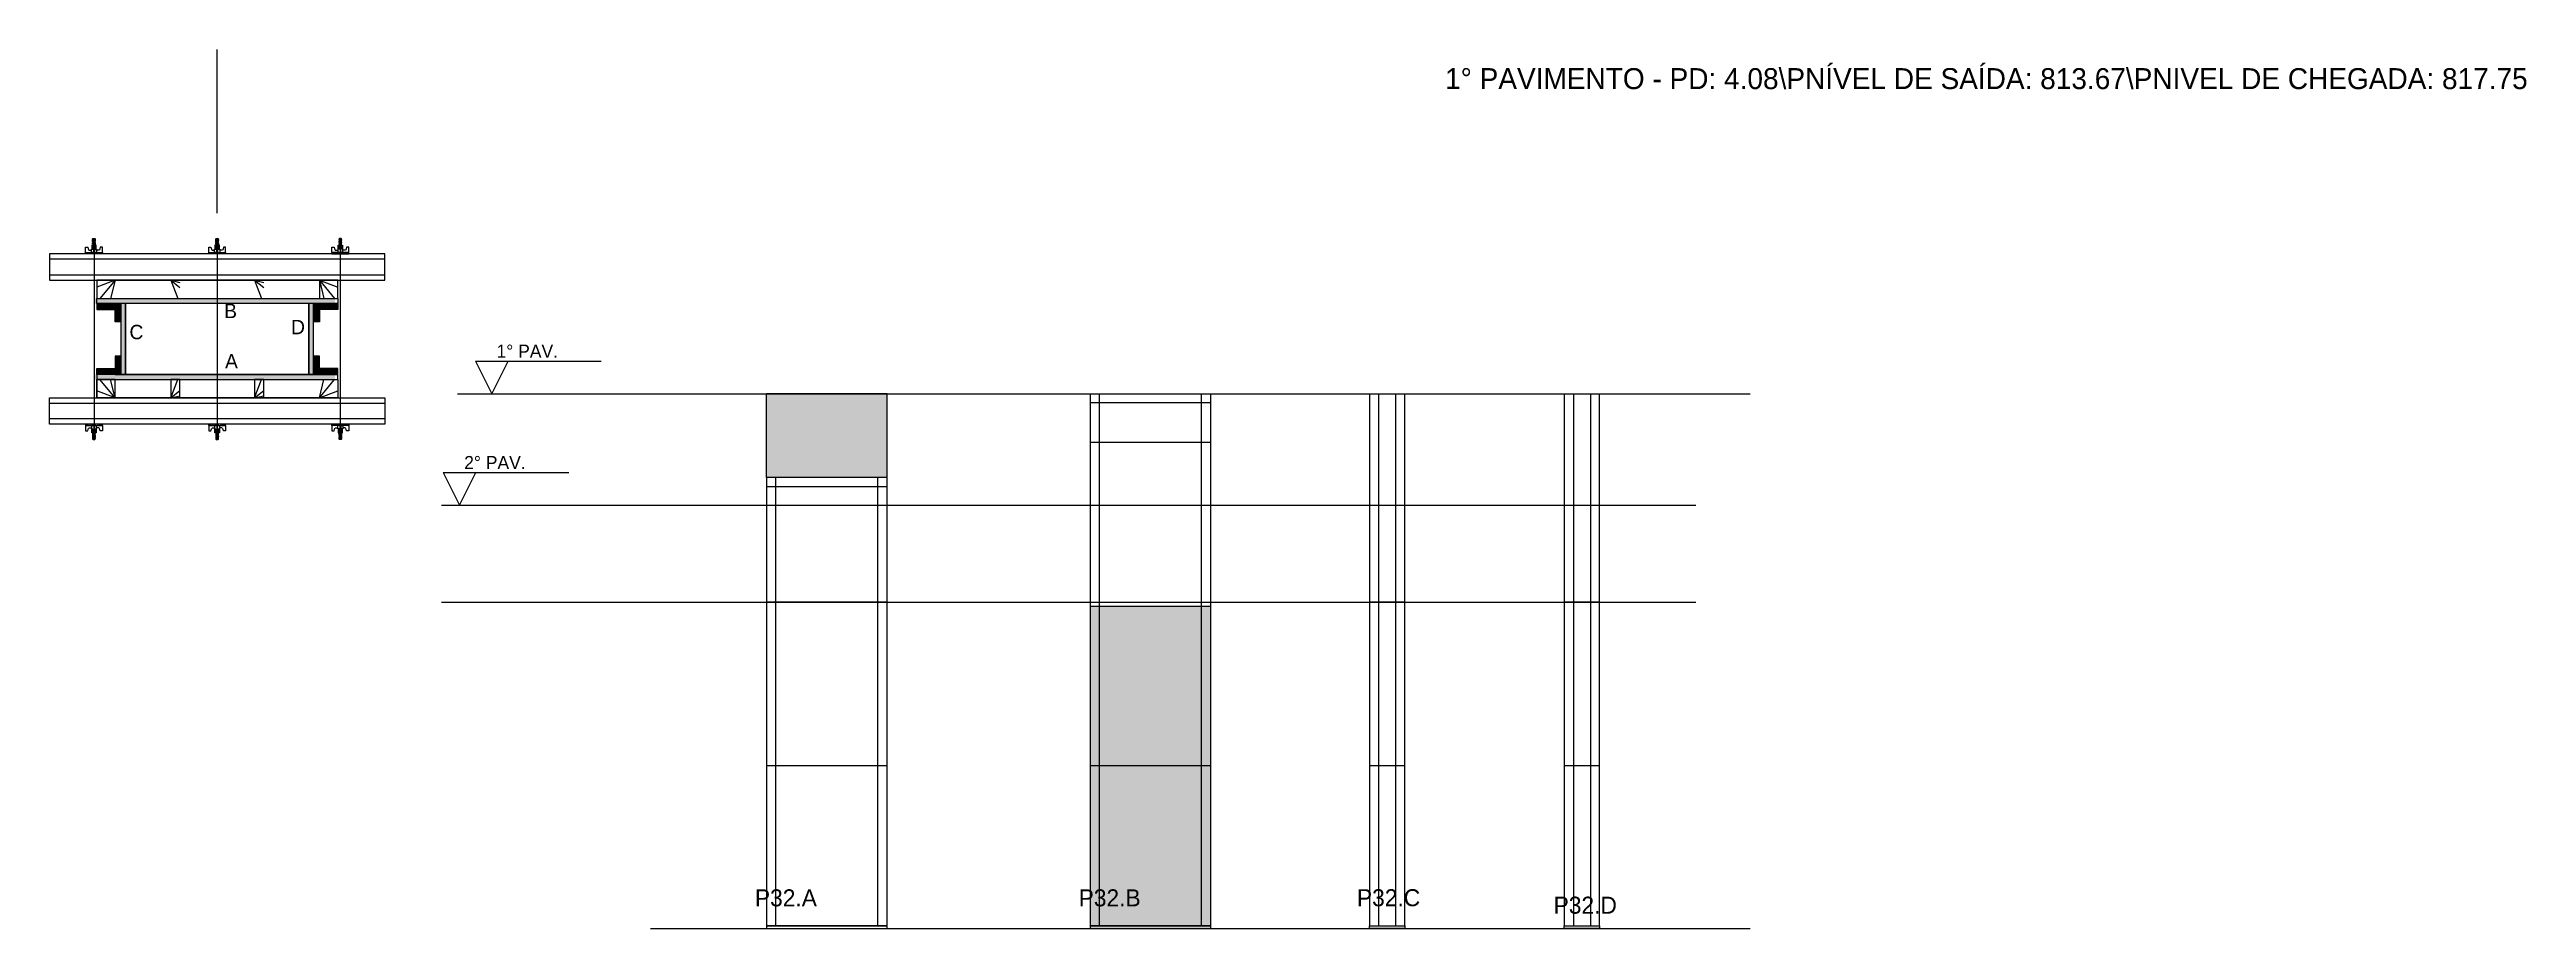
# Model space of a CAD drawing. Header units: metres. Extents: x 6270 to 8162, y 5214 to 5885.
import ezdxf

# ---------------------------------------------------------------- set-up
doc = ezdxf.new("R2010")
doc.units = ezdxf.units.M
for name, color, linetype in [('CHAPA', 7, 'Continuous'), ('COTA', 7, 'Continuous'), ('Hachura', 7, 'Continuous'), ('Madeira', 7, 'Continuous'), ('NIVEL 1° PAV.', 7, 'Continuous'), ('NIVEL 2° PAV.', 7, 'Continuous'), ('NOMENCLATURA', 7, 'Continuous'), ('Nível', 7, 'Continuous'), ('Painéis', 7, 'Continuous'), ('Perfil Metálico', 7, 'Continuous'), ('SARR_2.2x7', 7, 'Continuous'), ('SARRAFO', 7, 'Continuous'), ('Texto Seção', 7, 'Continuous'), ('TEXTO_GERAL', 7, 'Continuous')]:
    doc.layers.add(name, color=color, linetype=linetype)

msp = doc.modelspace()

# ---------------------------------------------------------------- hatches: boundary and pattern name
at = {"layer": 'COTA'}
h = msp.add_hatch(color=7, dxfattribs=at)
h.dxf.hatch_style = 1
h.paths.add_polyline_path([(6817.7, 5558.4), (6909.7, 5558.4), (6909.7, 5558.4), (6909.7, 5622.4), (6909.7, 5622.4), (6817.7, 5622.4), (6817.7, 5622.4), (6817.7, 5558.4)])
at = {"layer": 'Hachura'}
h = msp.add_hatch(color=7, dxfattribs=at)
h.dxf.hatch_style = 1
h.paths.add_polyline_path([(6304.2, 5691.2), (6304.2, 5695.2), (6304.2, 5695.2), (6488.2, 5695.2), (6488.2, 5695.2), (6488.2, 5691.2), (6488.2, 5691.2), (6304.2, 5691.2)])
h = msp.add_hatch(color=7, dxfattribs=at)
h.dxf.hatch_style = 1
h.paths.add_polyline_path([(6320.2, 5691.2), (6320.2, 5686.8), (6320.2, 5686.8), (6306.2, 5686.8), (6306.2, 5686.8), (6306.2, 5691.2), (6306.2, 5691.2), (6320.2, 5691.2)])
h = msp.add_hatch(color=7, dxfattribs=at)
h.dxf.hatch_style = 1
h.paths.add_polyline_path([(6324.6, 5691.2), (6320.2, 5691.2), (6320.2, 5691.2), (6320.2, 5677.2), (6320.2, 5677.2), (6324.6, 5677.2), (6324.6, 5677.2), (6324.6, 5691.2)])
h = msp.add_hatch(color=7, dxfattribs=at)
h.dxf.hatch_style = 1
h.paths.add_polyline_path([(6328.2, 5691.2), (6324.6, 5691.2), (6324.6, 5691.2), (6324.6, 5637.2), (6324.6, 5637.2), (6328.2, 5637.2), (6328.2, 5637.2), (6328.2, 5691.2)])
h = msp.add_hatch(color=7, dxfattribs=at)
h.dxf.hatch_style = 1
h.paths.add_polyline_path([(6328.2, 5691.2), (6324.6, 5691.2), (6324.6, 5691.2), (6324.6, 5637.2), (6324.6, 5637.2), (6328.2, 5637.2), (6328.2, 5637.2), (6328.2, 5691.2)])
h = msp.add_hatch(color=7, dxfattribs=at)
h.dxf.hatch_style = 1
h.paths.add_polyline_path([(6471.8, 5691.2), (6468.2, 5691.2), (6468.2, 5691.2), (6468.2, 5637.2), (6468.2, 5637.2), (6471.8, 5637.2), (6471.8, 5637.2), (6471.8, 5691.2)])
h = msp.add_hatch(color=7, dxfattribs=at)
h.dxf.hatch_style = 1
h.paths.add_polyline_path([(6471.8, 5691.2), (6468.2, 5691.2), (6468.2, 5691.2), (6468.2, 5637.2), (6468.2, 5637.2), (6471.8, 5637.2), (6471.8, 5637.2), (6471.8, 5691.2)])
h = msp.add_hatch(color=7, dxfattribs=at)
h.dxf.hatch_style = 1
h.paths.add_polyline_path([(6476.2, 5691.2), (6471.8, 5691.2), (6471.8, 5691.2), (6471.8, 5677.2), (6471.8, 5677.2), (6476.2, 5677.2), (6476.2, 5677.2), (6476.2, 5691.2)])
h = msp.add_hatch(color=7, dxfattribs=at)
h.dxf.hatch_style = 1
h.paths.add_polyline_path([(6476.2, 5691.2), (6476.2, 5686.8), (6476.2, 5686.8), (6490.2, 5686.8), (6490.2, 5686.8), (6490.2, 5691.2), (6490.2, 5691.2), (6476.2, 5691.2)])
h = msp.add_hatch(color=7, dxfattribs=at)
h.dxf.hatch_style = 1
h.paths.add_polyline_path([(6304.2, 5637.2), (6304.2, 5633.2), (6304.2, 5633.2), (6488.2, 5633.2), (6488.2, 5633.2), (6488.2, 5637.2), (6488.2, 5637.2), (6304.2, 5637.2)])
h = msp.add_hatch(color=7, dxfattribs=at)
h.dxf.hatch_style = 1
h.paths.add_polyline_path([(6320.2, 5637.2), (6320.2, 5641.6), (6320.2, 5641.6), (6306.2, 5641.6), (6306.2, 5641.6), (6306.2, 5637.2), (6306.2, 5637.2), (6320.2, 5637.2)])
h = msp.add_hatch(color=7, dxfattribs=at)
h.dxf.hatch_style = 1
h.paths.add_polyline_path([(6324.6, 5637.2), (6320.2, 5637.2), (6320.2, 5637.2), (6320.2, 5651.2), (6320.2, 5651.2), (6324.6, 5651.2), (6324.6, 5651.2), (6324.6, 5637.2)])
h = msp.add_hatch(color=7, dxfattribs=at)
h.dxf.hatch_style = 1
h.paths.add_polyline_path([(6476.2, 5637.2), (6471.8, 5637.2), (6471.8, 5637.2), (6471.8, 5651.2), (6471.8, 5651.2), (6476.2, 5651.2), (6476.2, 5651.2), (6476.2, 5637.2)])
h = msp.add_hatch(color=7, dxfattribs=at)
h.dxf.hatch_style = 1
h.paths.add_polyline_path([(6476.2, 5637.2), (6476.2, 5641.6), (6476.2, 5641.6), (6490.2, 5641.6), (6490.2, 5641.6), (6490.2, 5637.2), (6490.2, 5637.2), (6476.2, 5637.2)])
h = msp.add_hatch(color=7, dxfattribs=at)
h.dxf.hatch_style = 1
h.paths.add_polyline_path([(7156.9, 5214.4), (7156.9, 5460.4), (7156.9, 5460.4), (7064.9, 5460.4), (7064.9, 5460.4), (7064.9, 5214.4), (7064.9, 5214.4), (7156.9, 5214.4), (7156.9, 5214.4)])

# ---------------------------------------------------------------- linework, layer by layer
at = {"layer": 'CHAPA', "color": 7, "lineweight": 25}
for points in [[(6306.2, 5691.2), (6306.2, 5695.2), (6490.2, 5695.2), (6490.2, 5691.2)], [(6306.2, 5691.2), (6306.2, 5695.2), (6490.2, 5695.2), (6490.2, 5691.2)], [(6328.2, 5691.2), (6324.6, 5691.2), (6324.6, 5637.2), (6328.2, 5637.2)], [(6328.2, 5691.2), (6324.6, 5691.2), (6324.6, 5637.2), (6328.2, 5637.2)], [(6471.8, 5691.2), (6468.2, 5691.2), (6468.2, 5637.2), (6471.8, 5637.2)], [(6471.8, 5691.2), (6468.2, 5691.2), (6468.2, 5637.2), (6471.8, 5637.2)], [(6306.2, 5637.2), (6306.2, 5633.2), (6490.2, 5633.2), (6490.2, 5637.2)], [(6306.2, 5637.2), (6306.2, 5633.2), (6490.2, 5633.2), (6490.2, 5637.2)]]:
    msp.add_lwpolyline(points, close=True, dxfattribs=at)
at = {"layer": 'COTA', "color": 7, "lineweight": 25}
for p, q in [((6909.7, 5622.4), (6817.7, 5622.4)), ((6817.7, 5558.4), (6817.7, 5622.4)), ((6909.7, 5558.4), (6909.7, 5622.4))]:
    msp.add_line(p, q, dxfattribs=at)
at = {"layer": 'Defpoints', "color": 7, "lineweight": 25}
msp.add_line((6398.2, 5760.1), (6398.2, 5885.1), dxfattribs=at)
at = {"layer": 'Hachura', "color": 7, "lineweight": 25}
for p, q in [((6297.7, 5729.2), (6297.7, 5734.3)), ((6297.7, 5734.3), (6299.4, 5734.3)), ((6299.4, 5734.3), (6300, 5732.1)), ((6300.3, 5731.9), (6302.2, 5731.9)), ((6302.2, 5732.7), (6306.1, 5732.7)), ((6302.2, 5730.1), (6302.2, 5732.7)), ((6305.9, 5735.9), (6302.5, 5735.9)), ((6302.5, 5735.9), (6302.5, 5732.7)), ((6305.9, 5735.8), (6302.5, 5735.8)), ((6305.2, 5738.9), (6303, 5740)), ((6305.2, 5737.8), (6303, 5738.8)), ((6305.2, 5736.6), (6303, 5737.7)), ((6304.3, 5735.9), (6303, 5736.5)), ((6303.1, 5740.7), (6303.5, 5741)), ((6303.1, 5740.3), (6303.1, 5740.7)), ((6303.1, 5740.7), (6303.1, 5740.7)), ((6305.1, 5740.7), (6303.1, 5740.7)), ((6303.1, 5740.3), (6305.1, 5739.4)), ((6303.1, 5740.3), (6305.1, 5739.4)), ((6303.1, 5740.2), (6305.2, 5739.2)), ((6303.1, 5739.2), (6303.1, 5739.8)), ((6305.1, 5738.8), (6303.1, 5739.8)), ((6303.1, 5739.2), (6305.1, 5738.2)), ((6303.1, 5739.1), (6305.2, 5738)), ((6303.1, 5738), (6303.1, 5738.7)), ((6305.1, 5737.7), (6303.1, 5738.7)), ((6303.1, 5738.4), (6303.1, 5738.7)), ((6303.1, 5738), (6305.1, 5737)), ((6303.1, 5737.9), (6305.2, 5736.8)), ((6303.1, 5736.9), (6303.1, 5737.5)), ((6305.1, 5736.5), (6303.1, 5737.5)), ((6303.1, 5736.9), (6305.1, 5735.9)), ((6304, 5735.9), (6303.1, 5736.3)), ((6303.1, 5735.9), (6303.1, 5736.3)), ((6303.5, 5741), (6304.8, 5741)), ((6303.5, 5735.9), (6303.5, 5732.7)), ((6305.1, 5740), (6303.8, 5740.7)), ((6303.9, 5730.1), (6303.9, 5732.1)), ((6305.2, 5740.1), (6304, 5740.7)), ((6304.2, 5740), (6304.2, 5592.2)), ((6304.4, 5732.1), (6304.4, 5730.1)), ((6304.6, 5740.7), (6305.2, 5740.3)), ((6305.1, 5740.7), (6304.8, 5741)), ((6304.8, 5740.7), (6305.1, 5740.5)), ((6305.1, 5740.5), (6305.1, 5740.7)), ((6305.1, 5740), (6305.1, 5739.4)), ((6305.1, 5738.2), (6305.1, 5738.8)), ((6305.1, 5737.5), (6305.1, 5737.7)), ((6305.1, 5737.5), (6305.1, 5737)), ((6305.1, 5736.5), (6305.1, 5735.9)), ((6305.1, 5735.9), (6305.1, 5732.7)), ((6305.9, 5732.7), (6305.9, 5735.9)), ((6306.1, 5732.7), (6305.9, 5732.7)), ((6306.1, 5732.7), (6305.9, 5732.7)), ((6306.1, 5732.7), (6306.1, 5730.1)), ((6308.1, 5731.9), (6306.1, 5731.9)), ((6308.9, 5734.3), (6308.4, 5732.1)), ((6310.6, 5734.3), (6308.9, 5734.3)), ((6310.6, 5730.1), (6310.6, 5734.3)), ((6391.7, 5729.2), (6391.7, 5734.3)), ((6391.7, 5734.3), (6393.4, 5734.3)), ((6393.4, 5734.3), (6394, 5732.1)), ((6394.3, 5731.9), (6396.2, 5731.9)), ((6396.2, 5732.7), (6400.1, 5732.7)), ((6396.2, 5730.1), (6396.2, 5732.7)), ((6399.9, 5735.9), (6396.5, 5735.9)), ((6396.5, 5735.9), (6396.5, 5732.7)), ((6399.9, 5735.8), (6396.5, 5735.8)), ((6399.2, 5738.9), (6397, 5740)), ((6399.2, 5737.8), (6397, 5738.8)), ((6399.2, 5736.6), (6397, 5737.7)), ((6398.3, 5735.9), (6397, 5736.5)), ((6397.1, 5740.7), (6397.5, 5741)), ((6397.1, 5740.3), (6397.1, 5740.7)), ((6397.1, 5740.7), (6397.1, 5740.7)), ((6399.1, 5740.7), (6397.1, 5740.7)), ((6397.1, 5740.3), (6399.1, 5739.4)), ((6397.1, 5740.3), (6399.1, 5739.4)), ((6397.1, 5740.2), (6399.2, 5739.2)), ((6397.1, 5739.2), (6397.1, 5739.8)), ((6399.1, 5738.8), (6397.1, 5739.8)), ((6397.1, 5739.2), (6399.1, 5738.2)), ((6397.1, 5739.1), (6399.2, 5738)), ((6397.1, 5738), (6397.1, 5738.7)), ((6399.1, 5737.7), (6397.1, 5738.7)), ((6397.1, 5738.4), (6397.1, 5738.7)), ((6397.1, 5738), (6399.1, 5737)), ((6397.1, 5737.9), (6399.2, 5736.8)), ((6397.1, 5736.9), (6397.1, 5737.5)), ((6399.1, 5736.5), (6397.1, 5737.5)), ((6397.1, 5736.9), (6399.1, 5735.9)), ((6398, 5735.9), (6397.1, 5736.3)), ((6397.1, 5735.9), (6397.1, 5736.3)), ((6397.5, 5741), (6398.8, 5741)), ((6397.5, 5735.9), (6397.5, 5732.7)), ((6399.1, 5740), (6397.8, 5740.7)), ((6397.9, 5730.1), (6397.9, 5732.1)), ((6399.2, 5740.1), (6398, 5740.7)), ((6398.2, 5740), (6398.2, 5592.2)), ((6398.4, 5732.1), (6398.4, 5730.1)), ((6398.6, 5740.7), (6399.2, 5740.3)), ((6399.1, 5740.7), (6398.8, 5741)), ((6398.8, 5740.7), (6399.1, 5740.5)), ((6399.1, 5740.5), (6399.1, 5740.7)), ((6399.1, 5740), (6399.1, 5739.4)), ((6399.1, 5738.2), (6399.1, 5738.8)), ((6399.1, 5737.5), (6399.1, 5737.7)), ((6399.1, 5737.5), (6399.1, 5737)), ((6399.1, 5736.5), (6399.1, 5735.9)), ((6399.1, 5735.9), (6399.1, 5732.7)), ((6399.9, 5732.7), (6399.9, 5735.9)), ((6400.1, 5732.7), (6399.9, 5732.7)), ((6400.1, 5732.7), (6399.9, 5732.7)), ((6400.1, 5732.7), (6400.1, 5730.1)), ((6402.1, 5731.9), (6400.1, 5731.9)), ((6402.9, 5734.3), (6402.4, 5732.1)), ((6404.6, 5734.3), (6402.9, 5734.3)), ((6404.6, 5730.1), (6404.6, 5734.3)), ((6485.7, 5730.1), (6485.7, 5734.3)), ((6485.7, 5734.3), (6487.4, 5734.3)), ((6487.4, 5734.3), (6488, 5732.1)), ((6488.3, 5731.9), (6490.2, 5731.9)), ((6494.1, 5732.7), (6490.2, 5732.7)), ((6490.2, 5732.7), (6490.2, 5730.1)), ((6490.2, 5732.7), (6490.5, 5732.7)), ((6490.2, 5732.7), (6490.5, 5732.7)), ((6490.5, 5735.9), (6493.9, 5735.9)), ((6490.5, 5732.7), (6490.5, 5735.9)), ((6490.5, 5735.8), (6493.9, 5735.8)), ((6491.8, 5740.7), (6491.1, 5740.3)), ((6493.3, 5740.2), (6491.1, 5739.2)), ((6493.3, 5739.1), (6491.1, 5738)), ((6493.3, 5737.9), (6491.1, 5736.8)), ((6491.2, 5740.1), (6492.3, 5740.7)), ((6491.2, 5738.9), (6493.3, 5740)), ((6491.2, 5737.8), (6493.3, 5738.8)), ((6491.2, 5736.6), (6493.3, 5737.7)), ((6491.3, 5740.7), (6491.6, 5741)), ((6491.5, 5740.7), (6491.3, 5740.5)), ((6491.3, 5740.5), (6491.3, 5740.7)), ((6491.3, 5740), (6492.6, 5740.7)), ((6491.3, 5740.7), (6493.2, 5740.7)), ((6493.2, 5740.3), (6491.3, 5739.4)), ((6493.2, 5740.3), (6491.3, 5739.4)), ((6491.3, 5740), (6491.3, 5739.4)), ((6491.3, 5738.8), (6493.2, 5739.8)), ((6493.2, 5739.2), (6491.3, 5738.2)), ((6491.3, 5738.2), (6491.3, 5738.8)), ((6491.3, 5737.7), (6493.2, 5738.7)), ((6493.2, 5738), (6491.3, 5737)), ((6491.3, 5737.5), (6491.3, 5737.7)), ((6491.3, 5737.5), (6491.3, 5737)), ((6491.3, 5736.5), (6493.2, 5737.5)), ((6493.2, 5736.9), (6491.3, 5735.9)), ((6491.3, 5736.5), (6491.3, 5735.9)), ((6491.3, 5735.9), (6491.3, 5732.7)), ((6492.9, 5741), (6491.6, 5741)), ((6492, 5732.1), (6492, 5730.1)), ((6492, 5735.9), (6493.3, 5736.5)), ((6492.2, 5740), (6492.2, 5592.2)), ((6492.3, 5735.9), (6493.2, 5736.3)), ((6492.5, 5730.1), (6492.5, 5732.1)), ((6492.8, 5735.9), (6492.8, 5732.7)), ((6493.2, 5740.7), (6492.9, 5741)), ((6493.2, 5740.3), (6493.2, 5740.7)), ((6493.2, 5740.7), (6493.2, 5740.7)), ((6493.2, 5739.2), (6493.2, 5739.8)), ((6493.2, 5738), (6493.2, 5738.7)), ((6493.2, 5738.4), (6493.2, 5738.7)), ((6493.2, 5736.9), (6493.2, 5737.5)), ((6493.2, 5735.9), (6493.2, 5736.3)), ((6493.9, 5735.9), (6493.9, 5732.7)), ((6494.1, 5730.1), (6494.1, 5732.7)), ((6496.1, 5731.9), (6494.1, 5731.9)), ((6497, 5734.3), (6496.4, 5732.1)), ((6498.6, 5734.3), (6497, 5734.3)), ((6498.6, 5729.2), (6498.6, 5734.3)), ((6297.7, 5730.1), (6310.6, 5730.1)), ((6297.7, 5730.1), (6302.9, 5730.1)), ((6310.6, 5729.2), (6297.7, 5729.2)), ((6297.9, 5730.1), (6297.9, 5729.2)), ((6298.1, 5730.1), (6298.1, 5729.2)), ((6298.4, 5730.1), (6298.4, 5729.2)), ((6298.9, 5730.1), (6298.9, 5729.2)), ((6299.7, 5730.1), (6299.7, 5729.2)), ((6301.1, 5730.1), (6301.1, 5729.2)), ((6309.7, 5729.2), (6301.9, 5729.2)), ((6304.2, 5730.1), (6302.2, 5730.1)), ((6302.9, 5730.1), (6303.5, 5730.1)), ((6303.2, 5729.8), (6303.2, 5730)), ((6303.2, 5729.3), (6303.2, 5729.8)), ((6304.2, 5730.1), (6304.2, 5729.2)), ((6305.2, 5730), (6305.2, 5729.5)), ((6307.2, 5730.1), (6307.2, 5729.2)), ((6308.6, 5730.1), (6308.6, 5729.2)), ((6309.5, 5730.1), (6309.5, 5729.2)), ((6309.9, 5730.1), (6309.9, 5729.2)), ((6310.3, 5730.1), (6310.3, 5729.2)), ((6310.5, 5730.1), (6310.5, 5729.2)), ((6310.6, 5730.1), (6310.6, 5729.2)), ((6391.7, 5730.1), (6404.6, 5730.1)), ((6391.7, 5730.1), (6396.9, 5730.1)), ((6404.6, 5729.2), (6391.7, 5729.2)), ((6391.9, 5730.1), (6391.9, 5729.2)), ((6392.1, 5730.1), (6392.1, 5729.2)), ((6392.4, 5730.1), (6392.4, 5729.2)), ((6392.9, 5730.1), (6392.9, 5729.2)), ((6393.7, 5730.1), (6393.7, 5729.2)), ((6395.1, 5730.1), (6395.1, 5729.2)), ((6403.7, 5729.2), (6395.9, 5729.2)), ((6398.2, 5730.1), (6396.2, 5730.1)), ((6396.9, 5730.1), (6397.5, 5730.1)), ((6397.2, 5729.8), (6397.2, 5730)), ((6397.2, 5729.3), (6397.2, 5729.8)), ((6398.2, 5730.1), (6398.2, 5729.2)), ((6399.2, 5730), (6399.2, 5729.5)), ((6401.2, 5730.1), (6401.2, 5729.2)), ((6402.6, 5730.1), (6402.6, 5729.2)), ((6403.5, 5730.1), (6403.5, 5729.2)), ((6403.9, 5730.1), (6403.9, 5729.2)), ((6404.3, 5730.1), (6404.3, 5729.2)), ((6404.5, 5730.1), (6404.5, 5729.2)), ((6404.6, 5730.1), (6404.6, 5729.2)), ((6498.6, 5730.1), (6485.7, 5730.1)), ((6485.7, 5730.1), (6485.7, 5729.2)), ((6485.7, 5729.2), (6498.6, 5729.2)), ((6485.9, 5730.1), (6485.9, 5729.2)), ((6486.1, 5730.1), (6486.1, 5729.2)), ((6486.4, 5730.1), (6486.4, 5729.2)), ((6486.7, 5729.2), (6494.5, 5729.2)), ((6486.9, 5730.1), (6486.9, 5729.2)), ((6487.7, 5730.1), (6487.7, 5729.2)), ((6489.2, 5730.1), (6489.2, 5729.2)), ((6491.2, 5730), (6491.2, 5729.5)), ((6492.2, 5730.1), (6494.1, 5730.1)), ((6492.2, 5730.1), (6492.2, 5729.2)), ((6493.5, 5730.1), (6492.8, 5730.1)), ((6493.1, 5729.8), (6493.1, 5730)), ((6493.1, 5729.3), (6493.1, 5729.8)), ((6498.6, 5730.1), (6493.5, 5730.1)), ((6495.2, 5730.1), (6495.2, 5729.2)), ((6496.6, 5730.1), (6496.6, 5729.2)), ((6497.5, 5730.1), (6497.5, 5729.2)), ((6497.9, 5730.1), (6497.9, 5729.2)), ((6498.3, 5730.1), (6498.3, 5729.2)), ((6498.5, 5730.1), (6498.5, 5729.2)), ((6310.6, 5599.2), (6297.7, 5599.2)), ((6297.7, 5599.2), (6297.7, 5594)), ((6297.9, 5598.3), (6297.9, 5599.2)), ((6298.1, 5598.3), (6298.1, 5599.2)), ((6298.4, 5598.3), (6298.4, 5599.2)), ((6298.9, 5598.3), (6298.9, 5599.2)), ((6299.7, 5598.3), (6299.7, 5599.2)), ((6301.1, 5598.3), (6301.1, 5599.2)), ((6309.7, 5599.2), (6301.9, 5599.2)), ((6303.2, 5599), (6303.2, 5598.6)), ((6303.2, 5598.6), (6303.2, 5598.4)), ((6304.2, 5598.3), (6304.2, 5599.2)), ((6305.2, 5598.4), (6305.2, 5598.8)), ((6307.2, 5598.3), (6307.2, 5599.2)), ((6308.6, 5598.3), (6308.6, 5599.2)), ((6309.5, 5598.3), (6309.5, 5599.2)), ((6309.9, 5598.3), (6309.9, 5599.2)), ((6310.3, 5598.3), (6310.3, 5599.2)), ((6310.5, 5598.3), (6310.5, 5599.2)), ((6310.6, 5598.3), (6310.6, 5599.2)), ((6404.6, 5599.2), (6391.7, 5599.2)), ((6391.7, 5599.2), (6391.7, 5594)), ((6391.9, 5598.3), (6391.9, 5599.2)), ((6392.1, 5598.3), (6392.1, 5599.2)), ((6392.4, 5598.3), (6392.4, 5599.2)), ((6392.9, 5598.3), (6392.9, 5599.2)), ((6393.7, 5598.3), (6393.7, 5599.2)), ((6395.1, 5598.3), (6395.1, 5599.2)), ((6403.7, 5599.2), (6395.9, 5599.2)), ((6397.2, 5599), (6397.2, 5598.6)), ((6397.2, 5598.6), (6397.2, 5598.4)), ((6398.2, 5598.3), (6398.2, 5599.2)), ((6399.2, 5598.4), (6399.2, 5598.8)), ((6401.2, 5598.3), (6401.2, 5599.2)), ((6402.6, 5598.3), (6402.6, 5599.2)), ((6403.5, 5598.3), (6403.5, 5599.2)), ((6403.9, 5598.3), (6403.9, 5599.2)), ((6404.3, 5598.3), (6404.3, 5599.2)), ((6404.5, 5598.3), (6404.5, 5599.2)), ((6404.6, 5598.3), (6404.6, 5599.2)), ((6485.7, 5599.2), (6498.6, 5599.2)), ((6485.7, 5598.3), (6485.7, 5599.2)), ((6485.9, 5598.3), (6485.9, 5599.2)), ((6486.1, 5598.3), (6486.1, 5599.2)), ((6486.4, 5598.3), (6486.4, 5599.2)), ((6486.7, 5599.2), (6494.5, 5599.2)), ((6486.9, 5598.3), (6486.9, 5599.2)), ((6487.7, 5598.3), (6487.7, 5599.2)), ((6489.2, 5598.3), (6489.2, 5599.2)), ((6491.2, 5598.4), (6491.2, 5598.8)), ((6492.2, 5598.3), (6492.2, 5599.2)), ((6493.1, 5599), (6493.1, 5598.6)), ((6493.1, 5598.6), (6493.1, 5598.4)), ((6495.2, 5598.3), (6495.2, 5599.2)), ((6496.6, 5598.3), (6496.6, 5599.2)), ((6497.5, 5598.3), (6497.5, 5599.2)), ((6497.9, 5598.3), (6497.9, 5599.2)), ((6498.3, 5598.3), (6498.3, 5599.2)), ((6498.5, 5598.3), (6498.5, 5599.2)), ((6498.6, 5599.2), (6498.6, 5594)), ((6297.7, 5598.3), (6310.6, 5598.3)), ((6297.7, 5598.3), (6302.9, 5598.3)), ((6297.7, 5594), (6299.4, 5594)), ((6299.4, 5594), (6300, 5596.2)), ((6300.3, 5596.5), (6302.2, 5596.5)), ((6304.2, 5598.3), (6302.2, 5598.3)), ((6302.2, 5598.3), (6302.2, 5595.7)), ((6302.2, 5595.7), (6306.1, 5595.7)), ((6302.5, 5592.5), (6302.5, 5595.7)), ((6305.9, 5592.5), (6302.5, 5592.5)), ((6305.9, 5592.5), (6302.5, 5592.5)), ((6302.9, 5598.3), (6303.5, 5598.3)), ((6304.3, 5592.5), (6303, 5591.8)), ((6305.2, 5591.7), (6303, 5590.7)), ((6305.2, 5590.6), (6303, 5589.5)), ((6305.2, 5589.4), (6303, 5588.4)), ((6303.1, 5591.5), (6305.1, 5592.5)), ((6304, 5592.5), (6303.1, 5592)), ((6303.1, 5592.5), (6303.1, 5592)), ((6305.1, 5591.8), (6303.1, 5590.9)), ((6303.1, 5591.5), (6303.1, 5590.9)), ((6303.1, 5590.4), (6305.2, 5591.5)), ((6303.1, 5590.3), (6305.1, 5591.3)), ((6305.1, 5590.7), (6303.1, 5589.7)), ((6303.1, 5589.3), (6305.2, 5590.4)), ((6303.1, 5590.3), (6303.1, 5589.7)), ((6303.1, 5589.2), (6305.1, 5590.1)), ((6303.1, 5589.9), (6303.1, 5589.7)), ((6305.1, 5589.5), (6303.1, 5588.5)), ((6303.1, 5589.2), (6303.1, 5588.5)), ((6303.1, 5588.1), (6305.2, 5589.2)), ((6303.1, 5588), (6305.1, 5589)), ((6303.1, 5588), (6305.1, 5589)), ((6303.1, 5588), (6303.1, 5587.7)), ((6303.1, 5587.7), (6303.1, 5587.7)), ((6303.1, 5587.7), (6303.5, 5587.4)), ((6305.1, 5587.7), (6303.1, 5587.7)), ((6303.5, 5592.5), (6303.5, 5595.7)), ((6303.5, 5587.4), (6304.8, 5587.4)), ((6305.1, 5588.3), (6303.8, 5587.7)), ((6303.9, 5598.3), (6303.9, 5596.3)), ((6305.2, 5588.3), (6304, 5587.7)), ((6304.4, 5596.3), (6304.4, 5598.3)), ((6304.6, 5587.7), (6305.2, 5588)), ((6304.8, 5587.7), (6305.1, 5587.8)), ((6305.1, 5587.7), (6304.8, 5587.4)), ((6305.1, 5592.5), (6305.1, 5595.7)), ((6305.1, 5591.8), (6305.1, 5592.5)), ((6305.1, 5590.9), (6305.1, 5591.3)), ((6305.1, 5590.9), (6305.1, 5590.7)), ((6305.1, 5590.1), (6305.1, 5589.5)), ((6305.1, 5588.3), (6305.1, 5589)), ((6305.1, 5587.8), (6305.1, 5587.7)), ((6305.9, 5595.7), (6305.9, 5592.5)), ((6306.1, 5595.7), (6305.9, 5595.7)), ((6306.1, 5595.7), (6305.9, 5595.7)), ((6306.1, 5595.7), (6306.1, 5598.3)), ((6308.1, 5596.5), (6306.1, 5596.5)), ((6308.9, 5594), (6308.4, 5596.2)), ((6310.6, 5594), (6308.9, 5594)), ((6310.6, 5598.3), (6310.6, 5594)), ((6391.7, 5598.3), (6404.6, 5598.3)), ((6391.7, 5598.3), (6396.9, 5598.3)), ((6391.7, 5594), (6393.4, 5594)), ((6393.4, 5594), (6394, 5596.2)), ((6394.3, 5596.5), (6396.2, 5596.5)), ((6398.2, 5598.3), (6396.2, 5598.3)), ((6396.2, 5598.3), (6396.2, 5595.7)), ((6396.2, 5595.7), (6400.1, 5595.7)), ((6396.5, 5592.5), (6396.5, 5595.7)), ((6399.9, 5592.5), (6396.5, 5592.5)), ((6399.9, 5592.5), (6396.5, 5592.5)), ((6396.9, 5598.3), (6397.5, 5598.3)), ((6398.3, 5592.5), (6397, 5591.8)), ((6399.2, 5591.7), (6397, 5590.7)), ((6399.2, 5590.6), (6397, 5589.5)), ((6399.2, 5589.4), (6397, 5588.4)), ((6397.1, 5591.5), (6399.1, 5592.5)), ((6398, 5592.5), (6397.1, 5592)), ((6397.1, 5592.5), (6397.1, 5592)), ((6399.1, 5591.8), (6397.1, 5590.9)), ((6397.1, 5591.5), (6397.1, 5590.9)), ((6397.1, 5590.4), (6399.2, 5591.5)), ((6397.1, 5590.3), (6399.1, 5591.3)), ((6399.1, 5590.7), (6397.1, 5589.7)), ((6397.1, 5589.3), (6399.2, 5590.4)), ((6397.1, 5590.3), (6397.1, 5589.7)), ((6397.1, 5589.2), (6399.1, 5590.1)), ((6397.1, 5589.9), (6397.1, 5589.7)), ((6399.1, 5589.5), (6397.1, 5588.5)), ((6397.1, 5589.2), (6397.1, 5588.5)), ((6397.1, 5588.1), (6399.2, 5589.2)), ((6397.1, 5588), (6399.1, 5589)), ((6397.1, 5588), (6399.1, 5589)), ((6397.1, 5588), (6397.1, 5587.7)), ((6397.1, 5587.7), (6397.1, 5587.7)), ((6397.1, 5587.7), (6397.5, 5587.4)), ((6399.1, 5587.7), (6397.1, 5587.7)), ((6397.5, 5592.5), (6397.5, 5595.7)), ((6397.5, 5587.4), (6398.8, 5587.4)), ((6399.1, 5588.3), (6397.8, 5587.7)), ((6397.9, 5598.3), (6397.9, 5596.3)), ((6399.2, 5588.3), (6398, 5587.7)), ((6398.4, 5596.3), (6398.4, 5598.3)), ((6398.6, 5587.7), (6399.2, 5588)), ((6398.8, 5587.7), (6399.1, 5587.8)), ((6399.1, 5587.7), (6398.8, 5587.4)), ((6399.1, 5592.5), (6399.1, 5595.7)), ((6399.1, 5591.8), (6399.1, 5592.5)), ((6399.1, 5590.9), (6399.1, 5591.3)), ((6399.1, 5590.9), (6399.1, 5590.7)), ((6399.1, 5590.1), (6399.1, 5589.5)), ((6399.1, 5588.3), (6399.1, 5589)), ((6399.1, 5587.8), (6399.1, 5587.7)), ((6399.9, 5595.7), (6399.9, 5592.5)), ((6400.1, 5595.7), (6399.9, 5595.7)), ((6400.1, 5595.7), (6399.9, 5595.7)), ((6400.1, 5595.7), (6400.1, 5598.3)), ((6402.1, 5596.5), (6400.1, 5596.5)), ((6402.9, 5594), (6402.4, 5596.2)), ((6404.6, 5594), (6402.9, 5594)), ((6404.6, 5598.3), (6404.6, 5594)), ((6498.6, 5598.3), (6485.7, 5598.3)), ((6485.7, 5598.3), (6485.7, 5594)), ((6485.7, 5594), (6487.4, 5594)), ((6487.4, 5594), (6488, 5596.2)), ((6488.3, 5596.5), (6490.2, 5596.5)), ((6490.2, 5595.7), (6490.2, 5598.3)), ((6494.1, 5595.7), (6490.2, 5595.7)), ((6490.2, 5595.7), (6490.5, 5595.7)), ((6490.2, 5595.7), (6490.5, 5595.7)), ((6490.5, 5595.7), (6490.5, 5592.5)), ((6490.5, 5592.5), (6493.9, 5592.5)), ((6490.5, 5592.5), (6493.9, 5592.5)), ((6493.3, 5590.4), (6491.1, 5591.5)), ((6493.3, 5589.3), (6491.1, 5590.4)), ((6493.3, 5588.1), (6491.1, 5589.2)), ((6491.8, 5587.7), (6491.1, 5588)), ((6491.2, 5591.7), (6493.3, 5590.7)), ((6491.2, 5590.6), (6493.3, 5589.5)), ((6491.2, 5589.4), (6493.3, 5588.4)), ((6491.2, 5588.3), (6492.3, 5587.7)), ((6491.3, 5592.5), (6491.3, 5595.7)), ((6491.3, 5591.8), (6491.3, 5592.5)), ((6493.2, 5591.5), (6491.3, 5592.5)), ((6491.3, 5591.8), (6493.2, 5590.9)), ((6491.3, 5590.9), (6491.3, 5591.3)), ((6493.2, 5590.3), (6491.3, 5591.3)), ((6491.3, 5590.9), (6491.3, 5590.7)), ((6491.3, 5590.7), (6493.2, 5589.7)), ((6491.3, 5590.1), (6491.3, 5589.5)), ((6493.2, 5589.2), (6491.3, 5590.1)), ((6491.3, 5589.5), (6493.2, 5588.5)), ((6493.2, 5588), (6491.3, 5589)), ((6491.3, 5588.3), (6491.3, 5589)), ((6493.2, 5588), (6491.3, 5589)), ((6491.3, 5588.3), (6492.6, 5587.7)), ((6491.5, 5587.7), (6491.3, 5587.8)), ((6491.3, 5587.8), (6491.3, 5587.7)), ((6491.3, 5587.7), (6491.6, 5587.4)), ((6491.3, 5587.7), (6493.2, 5587.7)), ((6492.9, 5587.4), (6491.6, 5587.4)), ((6492, 5596.3), (6492, 5598.3)), ((6492, 5592.5), (6493.3, 5591.8)), ((6492.2, 5598.3), (6494.1, 5598.3)), ((6492.3, 5592.5), (6493.2, 5592)), ((6492.5, 5598.3), (6492.5, 5596.3)), ((6493.5, 5598.3), (6492.8, 5598.3)), ((6492.8, 5592.5), (6492.8, 5595.7)), ((6493.2, 5587.7), (6492.9, 5587.4)), ((6493.2, 5592.5), (6493.2, 5592)), ((6493.2, 5591.5), (6493.2, 5590.9)), ((6493.2, 5590.3), (6493.2, 5589.7)), ((6493.2, 5589.9), (6493.2, 5589.7)), ((6493.2, 5589.2), (6493.2, 5588.5)), ((6493.2, 5588), (6493.2, 5587.7)), ((6493.2, 5587.7), (6493.2, 5587.7)), ((6498.6, 5598.3), (6493.5, 5598.3)), ((6493.9, 5592.5), (6493.9, 5595.7)), ((6494.1, 5598.3), (6494.1, 5595.7)), ((6496.1, 5596.5), (6494.1, 5596.5)), ((6497, 5594), (6496.4, 5596.2)), ((6498.6, 5594), (6497, 5594))]:
    msp.add_line(p, q, dxfattribs=at)
at = {"layer": 'Madeira', "color": 7, "lineweight": 25}
for p, q in [((6320.2, 5709.2), (6306.2, 5703.7)), ((6320.2, 5709.2), (6308.7, 5695.2)), ((6320.2, 5709.2), (6316.7, 5695.2)), ((6362.7, 5709.2), (6369.7, 5703.4)), ((6362.7, 5709.2), (6369.7, 5707.4)), ((6362.7, 5709.2), (6368.1, 5695.2)), ((6426.7, 5709.2), (6433.7, 5703.4)), ((6426.7, 5709.2), (6433.7, 5707.4)), ((6426.7, 5709.2), (6432.1, 5695.2)), ((6476.2, 5709.2), (6487.7, 5695.2)), ((6476.2, 5709.2), (6479.7, 5695.2)), ((6476.2, 5709.2), (6490.2, 5703.8)), ((6320.2, 5619.2), (6306.2, 5624.6)), ((6320.2, 5619.2), (6308.7, 5633.2)), ((6320.2, 5619.2), (6316.7, 5633.2)), ((6362.7, 5619.2), (6368.1, 5633.2)), ((6362.7, 5619.2), (6369.7, 5624.9)), ((6362.7, 5619.2), (6369.7, 5620.9)), ((6426.7, 5619.2), (6432.1, 5633.2)), ((6426.7, 5619.2), (6433.7, 5624.9)), ((6426.7, 5619.2), (6433.7, 5620.9)), ((6476.2, 5619.2), (6487.7, 5633.2)), ((6476.2, 5619.2), (6479.7, 5633.2)), ((6476.2, 5619.2), (6490.2, 5624.6))]:
    msp.add_line(p, q, dxfattribs=at)
for points in [[(6306.2, 5709.2), (6306.2, 5695.2), (6490.2, 5695.2), (6490.2, 5709.2)], [(6476.2, 5709.2), (6476.2, 5695.2), (6490.2, 5695.2), (6490.2, 5709.2)], [(6320.2, 5619.2), (6320.2, 5633.2), (6306.2, 5633.2), (6306.2, 5619.2)], [(6306.2, 5619.2), (6306.2, 5633.2), (6490.2, 5633.2), (6490.2, 5619.2)], [(6362.7, 5619.2), (6369.7, 5619.2), (6369.7, 5633.2), (6362.7, 5633.2)], [(6426.7, 5619.2), (6433.7, 5619.2), (6433.7, 5633.2), (6426.7, 5633.2)]]:
    msp.add_lwpolyline(points, close=True, dxfattribs=at)
at = {"layer": 'NIVEL 1° PAV.', "color": 7, "lineweight": 25}
for p, q in [((6595.5, 5647.4), (6691.5, 5647.4)), ((6595.5, 5647.4), (6608, 5622.4)), ((6608, 5622.4), (6620.5, 5647.4)), ((6581.7, 5622.4), (7527.3, 5622.4)), ((6729.1, 5622.4), (7568.9, 5622.4))]:
    msp.add_line(p, q, dxfattribs=at)
at = {"layer": 'NIVEL 2° PAV.', "color": 7, "lineweight": 25}
for p, q in [((6570.8, 5562.4), (6666.8, 5562.4)), ((6570.8, 5562.4), (6583.3, 5537.4)), ((6583.3, 5537.4), (6595.8, 5562.4)), ((6569.4, 5537.4), (7527.3, 5537.4)), ((6569.4, 5463.4), (7527.3, 5463.4))]:
    msp.add_line(p, q, dxfattribs=at)
at = {"layer": 'Nível', "color": 7, "lineweight": 25}
for p, q in [((6729.1, 5622.4), (7568.9, 5622.4)), ((6729.1, 5214.4), (7568.9, 5214.4))]:
    msp.add_line(p, q, dxfattribs=at)
at = {"layer": 'Painéis', "color": 7, "lineweight": 25}
for p, q in [((7064.9, 5622.4), (7064.9, 5214.4)), ((7064.9, 5622.4), (7156.9, 5622.4)), ((7156.9, 5214.4), (7156.9, 5622.4)), ((7278, 5622.4), (7278, 5216.4)), ((7278, 5622.4), (7305, 5622.4)), ((7305, 5216.4), (7305, 5622.4)), ((7426.8, 5622.4), (7426.8, 5216.4)), ((7426.8, 5622.4), (7453.8, 5622.4)), ((7453.8, 5216.4), (7453.8, 5622.4)), ((7064.9, 5585.4), (7156.9, 5585.4)), ((6817.7, 5558.4), (6817.7, 5214.4)), ((6909.7, 5558.4), (6817.7, 5558.4)), ((6909.7, 5214.4), (6909.7, 5558.4)), ((6909.7, 5463.4), (6817.7, 5463.4)), ((7064.9, 5460.4), (7156.9, 5460.4)), ((7305, 5463.4), (7278, 5463.4)), ((7453.8, 5463.4), (7426.8, 5463.4)), ((6909.7, 5338.4), (6817.7, 5338.4)), ((7156.9, 5338.4), (7064.9, 5338.4)), ((7305, 5338.4), (7278, 5338.4)), ((7453.8, 5338.4), (7426.8, 5338.4)), ((6817.7, 5216.4), (6909.7, 5216.4)), ((7064.9, 5216.4), (7156.9, 5216.4)), ((7278, 5216.4), (7305, 5216.4)), ((7426.8, 5216.4), (7453.8, 5216.4))]:
    msp.add_line(p, q, dxfattribs=at)
for points in [[(6468.2, 5637.2), (6468.2, 5691.2), (6328.2, 5691.2), (6328.2, 5637.2)], [(6909.7, 5216.4), (6817.7, 5216.4), (6817.7, 5214.4), (6909.7, 5214.4)], [(7156.9, 5216.4), (7064.9, 5216.4), (7064.9, 5214.4), (7156.9, 5214.4)], [(7278, 5216.4), (7305, 5216.4), (7305, 5214.4), (7278, 5214.4)], [(7426.8, 5216.4), (7453.8, 5216.4), (7453.8, 5214.4), (7426.8, 5214.4)]]:
    msp.add_lwpolyline(points, close=True, dxfattribs=at)
at = {"layer": 'Perfil Metálico', "color": 7, "lineweight": 25}
for points in [[(6270.2, 5729.2), (6270.2, 5709.2), (6526.2, 5709.2), (6526.2, 5729.2)], [(6526.2, 5713.2), (6526.2, 5725.2), (6270.2, 5725.2), (6270.2, 5713.2)], [(6270.2, 5599.2), (6270.2, 5619.2), (6526.2, 5619.2), (6526.2, 5599.2)], [(6526.2, 5615.2), (6526.2, 5603.2), (6270.2, 5603.2), (6270.2, 5615.2)]]:
    msp.add_lwpolyline(points, close=True, dxfattribs=at)
at = {"layer": 'SARR_2.2x7', "color": 7, "lineweight": 25}
for p, q in [((7071.9, 5460.4), (7071.9, 5622.4)), ((7149.9, 5460.4), (7149.9, 5622.4)), ((7285, 5622.4), (7285, 5463.4)), ((7298, 5622.4), (7298, 5463.4)), ((7433.8, 5622.4), (7433.8, 5463.4)), ((7446.8, 5622.4), (7446.8, 5463.4)), ((7156.9, 5615.4), (7064.9, 5615.4)), ((6909.7, 5551.4), (6817.7, 5551.4)), ((6824.7, 5463.4), (6824.7, 5558.4)), ((6902.7, 5463.4), (6902.7, 5558.4)), ((6824.7, 5338.4), (6824.7, 5463.4)), ((6902.7, 5338.4), (6902.7, 5463.4)), ((7071.9, 5338.4), (7071.9, 5460.4)), ((7149.9, 5338.4), (7149.9, 5460.4)), ((7285, 5463.4), (7285, 5216.4)), ((7298, 5463.4), (7298, 5216.4)), ((7433.8, 5463.4), (7433.8, 5216.4)), ((7446.8, 5463.4), (7446.8, 5216.4)), ((6824.7, 5216.4), (6824.7, 5338.4)), ((6902.7, 5216.4), (6902.7, 5338.4)), ((7071.9, 5216.4), (7071.9, 5338.4)), ((7149.9, 5216.4), (7149.9, 5338.4)), ((6824.7, 5216.4), (6824.7, 5216.4)), ((6902.7, 5216.4), (6902.7, 5216.4)), ((7071.9, 5216.4), (7071.9, 5216.4)), ((7149.9, 5216.4), (7149.9, 5216.4))]:
    msp.add_line(p, q, dxfattribs=at)
at = {"layer": 'SARRAFO', "color": 7, "lineweight": 25}
for points in [[(6306.2, 5686.8), (6320.2, 5686.8), (6320.2, 5691.2), (6306.2, 5691.2)], [(6320.2, 5677.2), (6320.2, 5691.2), (6324.6, 5691.2), (6324.6, 5677.2)], [(6471.8, 5677.2), (6471.8, 5691.2), (6476.2, 5691.2), (6476.2, 5677.2)], [(6490.2, 5686.8), (6476.2, 5686.8), (6476.2, 5691.2), (6490.2, 5691.2)], [(6306.2, 5641.6), (6320.2, 5641.6), (6320.2, 5637.2), (6306.2, 5637.2)], [(6320.2, 5651.2), (6320.2, 5637.2), (6324.6, 5637.2), (6324.6, 5651.2)], [(6471.8, 5651.2), (6471.8, 5637.2), (6476.2, 5637.2), (6476.2, 5651.2)], [(6490.2, 5641.6), (6476.2, 5641.6), (6476.2, 5637.2), (6490.2, 5637.2)]]:
    msp.add_lwpolyline(points, close=True, dxfattribs=at)

# ---------------------------------------------------------------- texts
at = {"layer": 'NIVEL 1° PAV.', "color": 7, "lineweight": 25}
msp.add_text('1° PAV.', height=10, dxfattribs=at).set_placement((6611.5, 5649.9))
at = {"layer": 'NIVEL 2° PAV.', "color": 7, "lineweight": 25}
msp.add_text('2° PAV.', height=10, dxfattribs=at).set_placement((6586.8, 5564.9))
at = {"layer": 'NOMENCLATURA', "color": 7, "lineweight": 25}
msp.add_text('1° PAVIMENTO - PD: 4.08\\PNÍVEL DE SAÍDA: 813.67\\PNIVEL DE CHEGADA: 817.75', height=16, dxfattribs=at).set_placement((7335.8, 5854.9))
at = {"layer": 'Texto Seção', "color": 7, "lineweight": 25}
for s, p in [('P32.A', (6808.8, 5231.2)), ('P32.B', (7056, 5231.2)), ('P32.C', (7268.5, 5231.3)), ('P32.D', (7418.7, 5225.6))]:
    msp.add_text(s, height=13, dxfattribs=at).set_placement(p)
at = {"layer": 'TEXTO_GERAL', "color": 7, "lineweight": 25}
for s, p in [('C', (6331.2, 5664)), ('B', (6403.5, 5680.1)), ('D', (6454.6, 5667.8)), ('A', (6404.2, 5641.7))]:
    msp.add_text(s, height=11, dxfattribs=at).set_placement(p)

doc.saveas('drawing.dxf')
